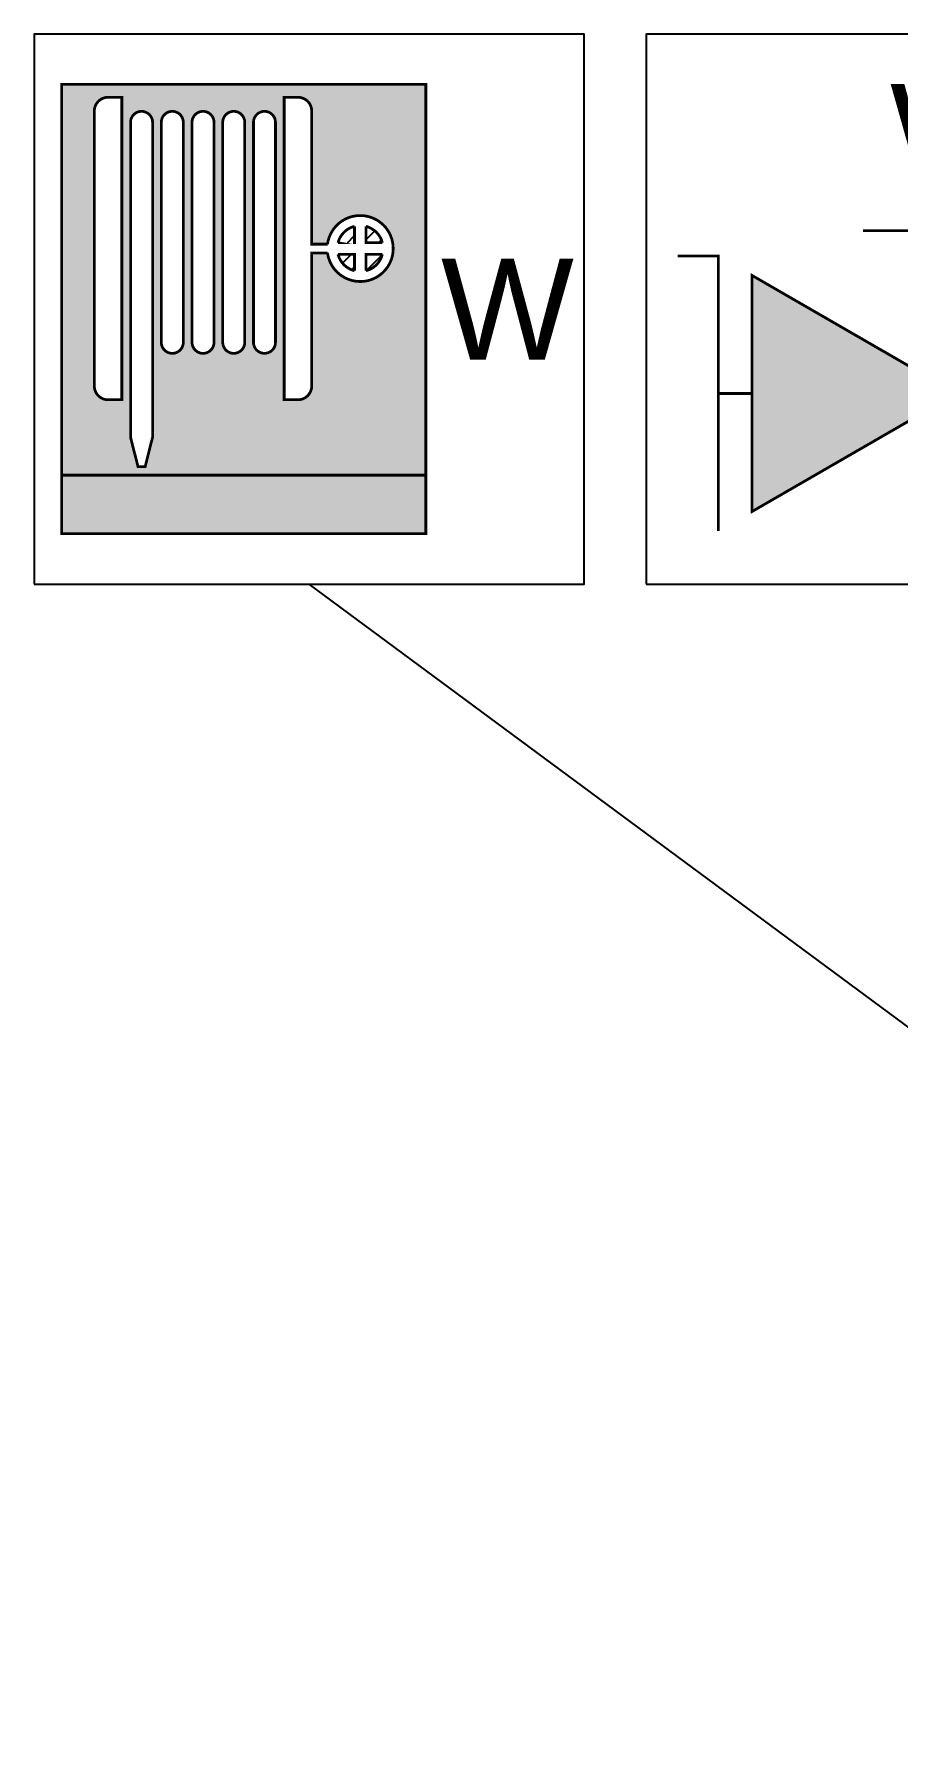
# Model space of a CAD drawing. Header units: millimetres. Extents: x 1084702 to 1166801, y 36632 to 124519.
# Drawn here: x 1102697 to 1104268, y 82080 to 85182 of the extents above; entities that cross this region are included whole.
import ezdxf
from ezdxf.enums import TextEntityAlignment as Align

# ---------------------------------------------------------------- set-up
doc = ezdxf.new("R2010")
doc.units = ezdxf.units.MM
doc.header["$LTSCALE"] = 250
doc.layers.get('0').update_dxf_attribs({"color": 255})
for name, color, linetype in [('%posline', 240, 'Continuous'), ('%symbol', 1, 'Continuous'), ('SAFECO1', 10, 'Continuous'), ('SAFECO3', 80, 'Continuous'), ('SAFECO7', 255, 'Continuous'), ('SAFETX1', 1, 'Continuous')]:
    doc.layers.add(name, color=color, linetype=linetype)
doc.styles.add('ROMANS', font='ROMANS.shx', dxfattribs={"height": 100})
doc.styles.add('SYMBOL TXT', font='arial.ttf')
doc.dimstyles.new('dott', dxfattribs={"dimscale": 100, "dimtxt": 150, "dimasz": 0.01, "dimexe": 0.5, "dimexo": 1, "dimgap": 1, "dimtad": 1, "dimdsep": 46, "dimtxsty": 'ROMANS', "dimcen": 1.5, "dimclrd": 1, "dimclre": 1, "dimclrt": 2, "dimazin": 2, "dimtfac": 1, "dimtmove": 2, "dimatfit": 3, "dimldrblk": 'DOT', "dimfxl": 1, "dimtvp": 100, "dimtolj": 1, "dimarcsym": 0})

# ---------------------------------------------------------------- blocks, each defined once
blk = doc.blocks.new('A.2.27W_SYMB')
at = {"layer": 'SAFECO1'}
h = blk.add_hatch(color=256, dxfattribs=at)
h.dxf.hatch_style = 1
h.paths.add_polyline_path([(-539.7079963860451, 237.6954822414264), (254.7395207356894, 237.6954822414264), (254.7395207356894, 1090.216415280112), (-539.7079963860451, 1090.216415280112)])
edge = h.paths.add_edge_path(flags=16)
edge.add_line((-373.3061023849295, 256.2506371266936), (-357.7186346448725, 256.2506371266791))
edge.add_line((-357.7186346448725, 256.2506371266791), (-341.512368514901, 320.2743861549534))
edge.add_line((-341.512368514901, 320.2743861549534), (-341.512368514901, 1007.470346858056))
edge.add_arc((-365.512368514901, 1007.470346858056), 24, 0, 180)
edge.add_line((-389.512368514901, 1007.470346858056), (-389.512368514901, 320.2743861549534))
edge.add_line((-389.512368514901, 320.2743861549534), (-373.3061023849295, 256.2506371266936))
edge = h.paths.add_edge_path(flags=16)
edge.add_line((-468.5633588669298, 432.1506031731114), (-468.5633588669298, 1032.150603173111))
edge.add_arc((-438.5633588669298, 1032.150603173111), 30, 90, 180, ccw=False)
edge.add_line((-438.5633588669298, 1062.150603173111), (-408.5633588669298, 1062.150603173111))
edge.add_line((-408.5633588669298, 1062.150603173111), (-408.5633588669298, 402.1506031731114))
edge.add_line((-408.5633588669298, 402.1506031731114), (-438.5633588669298, 402.1506031731114))
edge.add_arc((-438.5633588669298, 432.1506031731114), 30, 180, 270, ccw=False)
edge = h.paths.add_edge_path(flags=16)
edge.add_line((-207.4103878108435, 527.4703468580556), (-207.4103878108435, 1007.470346858056))
edge.add_arc((-231.4103878108435, 1007.470346858056), 24, 0, 180)
edge.add_line((-255.4103878108435, 1007.470346858056), (-255.4103878108435, 527.4703468580556))
edge.add_arc((-231.4103878108435, 527.4703468580556), 24, 180, 360)
edge = h.paths.add_edge_path(flags=16)
edge.add_line((-140.3593974588148, 527.4703468580556), (-140.3593974588148, 1007.470346858056))
edge.add_arc((-164.3593974588148, 1007.470346858056), 24, 0, 180)
edge.add_line((-188.3593974588148, 1007.470346858056), (-188.3593974588148, 527.4703468580556))
edge.add_arc((-164.3593974588148, 527.4703468580556), 24, 180, 360)
edge = h.paths.add_edge_path(flags=16)
edge.add_line((-54.25741675475001, 402.1506031731114), (-24.25741675475001, 402.1506031731114))
edge.add_arc((-24.25741675475001, 432.1506031731114), 30, 270, 360)
edge.add_line((5.742583245249989, 432.1506031731114), (5.742583245249989, 722.5506031731056))
edge.add_line((5.742583245249989, 722.5506031731056), (40.2377532294413, 722.5506031731056))
edge.add_arc((111.5948832165523, 732.1506031731042), 71.99999999997769, 187.6622556607673, 532.3377443392328)
edge.add_line((40.23775322944857, 741.7506031731027), (5.742583245257265, 741.7506031731027))
edge.add_line((5.742583245249989, 741.7506031731027), (5.742583245249989, 1032.150603173111))
edge.add_arc((-24.25741675475001, 1032.150603173111), 30, 0, 90)
edge.add_line((-24.25741675475001, 1062.150603173111), (-54.25741675475001, 1062.150603173111))
edge.add_line((-54.25741675475001, 1062.150603173111), (-54.25741675475001, 402.1506031731114))
edge = h.paths.add_edge_path(flags=16)
edge.add_line((-274.4613781628723, 527.4703468580556), (-274.4613781628723, 1007.470346858056))
edge.add_arc((-298.4613781628723, 1007.470346858056), 24, 0, 180)
edge.add_line((-322.4613781628723, 1007.470346858056), (-322.4613781628723, 527.4703468580556))
edge.add_arc((-298.4613781628723, 527.4703468580556), 24, 180, 360)
edge = h.paths.add_edge_path(flags=16)
edge.add_line((-121.3084071067715, 1007.470346858056), (-121.308407106786, 527.4703468580556))
edge.add_arc((-97.30840710677876, 527.4703468580556), 24.00000000000728, 180, 360)
edge.add_line((-73.30840710677148, 527.4703468580556), (-73.30840710678604, 1007.470346858056))
edge.add_arc((-97.30840710677876, 1007.470346858056), 23.99999999999272, 0, 180)
at = {"layer": 'SAFECO3'}
h = blk.add_hatch(color=256, dxfattribs=at)
h.dxf.hatch_style = 1
h.paths.add_polyline_path([(-539.7079963860451, 237.6954822414264), (-539.7079963860451, 109.783584719873), (254.7395207356894, 109.783584719873), (254.7395207356894, 237.6954822414264)])
at = {"layer": 'SAFECO7'}
h = blk.add_hatch(dxfattribs=at)
h.set_pattern_fill('_USER', color=256, scale=23.99999999999999, angle=45, pattern_type=0)
h.set_pattern_definition([(44.99999999999999, (-6674.275450760673, -55859.61353550963), (-16.97056274847714, 16.97056274847714), [])])
edge = h.paths.add_edge_path()
edge.add_line((124.0266288888233, 683.6570153517823), (124.0266288888233, 719.5321191786788))
edge.add_line((124.0266288888233, 719.5321191786788), (160.0402155193733, 719.5321191786788))
edge.add_arc((111.5948832165814, 732.1506031731187), 50.06172550206615, 284.3786145524792, 345.4006422313202, ccw=False)
edge = h.paths.add_edge_path()
edge.add_arc((111.5948832155118, 732.1506031741665), 50.06172550120591, 14.59935776733511, 75.62138544599364)
edge.add_line((124.0266288888233, 780.6441909943387), (124.0266288888233, 744.769087167515))
edge.add_line((124.0266288888233, 744.769087167515), (160.040215517758, 744.769087167253))
edge = h.paths.add_edge_path()
edge.add_arc((111.5948832165741, 732.1506031730969), 50.06172550035954, 104.3786145526682, 165.4006422311458)
edge.add_line((63.149550915492, 744.769087167253), (99.16313754435396, 744.769087167515))
edge.add_line((99.16313754435396, 744.769087167515), (99.16313754461589, 780.644190992738))
edge = h.paths.add_edge_path()
edge.add_arc((111.5948832155045, 732.1506031741737), 50.061725501212, 194.599357770189, 255.62138544884579, ccw=False)
edge.add_line((63.14955091389129, 719.5321191786788), (99.16313754435396, 719.5321191786788))
edge.add_line((99.16313754435396, 719.5321191786788), (99.16313754461589, 683.657015353383))
at = {"layer": 'SAFECO7', "lineweight": -3}
blk.add_lwpolyline([(-600, 0), (600, 0), (600, 1200), (-600, 1200)], close=True, dxfattribs=at)
at = {"layer": 'SAFECO7', "const_width": 5.999999999999997}
for points in [[(-539.7079963860451, 237.6954822414264), (254.7395207356894, 237.6954822414264), (254.7395207356894, 1090.216415280112), (-539.7079963860451, 1090.216415280112)], [(254.7395207356894, 109.783584719873), (254.7395207356894, 237.6954822414264), (-539.7079963860451, 237.6954822414264), (-539.7079963860451, 109.783584719873)]]:
    blk.add_lwpolyline(points, close=True, dxfattribs=at)
for points in [[(-468.5633588669298, 432.1506031731114), (-468.5633588669298, 1032.150603173111, -0.414213562373095), (-438.5633588669298, 1062.150603173111), (-408.5633588669298, 1062.150603173111), (-408.5633588669298, 402.1506031731114), (-438.5633588669298, 402.1506031731114, -0.414213562373095)], [(-54.25741675475001, 402.1506031731114), (-24.25741675475001, 402.1506031731114, 0.414213562373095), (5.742583245249989, 432.1506031731114), (5.742583245249989, 722.5506031731056), (40.23775322944857, 722.5506031731056, 14.93303437365687), (40.23775322944857, 741.7506031731027), (5.742583245249989, 741.7506031731027), (5.742583245249989, 1032.150603173111, 0.414213562373095), (-24.25741675475001, 1062.150603173111), (-54.25741675475001, 1062.150603173111)], [(-373.3061023849295, 256.2506371266936), (-357.7186346448725, 256.2506371266791), (-341.512368514901, 320.2743861549534), (-341.512368514901, 1007.470346858056, 0.9999999999999999), (-389.512368514901, 1007.470346858056), (-389.512368514901, 320.2743861549534)], [(-274.4613781628723, 527.4703468580556), (-274.4613781628723, 1007.470346858056, 0.9999999999999999), (-322.4613781628723, 1007.470346858056), (-322.4613781628723, 527.4703468580556, 0.9999999999999999)], [(-207.4103878108435, 527.4703468580556), (-207.4103878108435, 1007.470346858056, 0.9999999999999999), (-255.4103878108435, 1007.470346858056), (-255.4103878108435, 527.4703468580556, 0.9999999999999999)], [(-140.3593974588148, 527.4703468580556), (-140.3593974588148, 1007.470346858056, 0.9999999999999999), (-188.3593974588148, 1007.470346858056), (-188.3593974588148, 527.4703468580556, 0.9999999999999999)], [(-121.3084071067715, 1007.470346858056), (-121.308407106786, 527.4703468580556, 0.9999999999999999), (-73.30840710677148, 527.4703468580556), (-73.30840710678604, 1007.470346858056, 0.9999999999999999)], [(99.16313754461589, 780.644190992738, 0.272734552372439), (63.149550915492, 744.769087167253), (99.16313754435396, 744.769087167515)], [(160.040215517758, 744.769087167253, 0.2727345523732877), (124.0266288888233, 780.6441909943387), (124.0266288888233, 744.769087167515)], [(99.16313754461589, 683.657015353383, -0.2727345523732794), (63.14955091389129, 719.5321191786788), (99.16313754435396, 719.5321191786788)], [(124.0266288888233, 683.6570153517823), (124.0266288888233, 719.5321191786788), (160.0402155193733, 719.5321191786788, -0.272734552374143)]]:
    blk.add_lwpolyline(points, format="xyb", close=True, dxfattribs=at)
at = {"layer": 'SAFECO7', "style": 'SYMBOL TXT'}
blk.add_text('W', height=220, dxfattribs=at).set_placement((432.8524325781618, 600), align=Align.MIDDLE_CENTER)
at = {"layer": 'SAFETX1', "style": 'SYMBOL TXT'}
blk.add_attdef('LENGTH', text='', height=200, dxfattribs=at).set_placement((745.6670587044209, 600), align=Align.MIDDLE_LEFT)
blk = doc.blocks.new('A.2.15W_SYMB')
at = {"layer": 'SAFECO1'}
h = blk.add_hatch(color=256, dxfattribs=at)
h.dxf.hatch_style = 1
h.paths.add_polyline_path([(-368.6300422638888, 673.4861403893301), (-368.6300422638888, 158.284865415786), (77.54734992534213, 415.8855029025581)])
at = {"layer": 'SAFECO3'}
h = blk.add_hatch(color=256, dxfattribs=at)
h.dxf.hatch_style = 1
h.paths.add_polyline_path([(505.1889455443015, 662.784493249841), (77.54734992534213, 415.8855029025581), (505.1889455443015, 168.9865125552751)])
at = {"layer": 'SAFECO7', "lineweight": -3}
blk.add_lwpolyline([(-600, 0), (600, 0), (600, 1200), (-600, 1200)], close=True, dxfattribs=at)
at = {"layer": 'SAFECO7', "const_width": 5.999999999999997}
for points in [[(77.54734992534213, 770.9908400003624), (-126.1230699536391, 770.9908400003624)], [(77.54734992534213, 415.8855029025581), (77.54734992534213, 770.9908400003624)], [(77.54734992534213, 770.9908400003624), (281.2177698043088, 770.9908400003624)], [(-442.0678923453306, 115.8855029025581), (-442.0678923453306, 715.8855029025581), (-531.0828435415169, 715.8855029025581)], [(-368.6300422638888, 415.8855029025581), (-442.0678923453306, 415.8855029025581)]]:
    blk.add_lwpolyline(points, dxfattribs=at)
blk.add_lwpolyline([(505.1889455443015, 662.784493249841), (505.1889455443015, 168.9865125552751), (-368.6300422638888, 673.4861403893301), (-368.6300422638888, 158.284865415786)], close=True, dxfattribs=at)
at = {"layer": 'SAFECO7', "style": 'SYMBOL TXT'}
blk.add_text('W', height=220, dxfattribs=at).set_placement((77.54734992534213, 981.1807513911044), align=Align.MIDDLE_CENTER)
blk = doc.blocks.new('_Dot')
at = {"color": 0, "linetype": 'ByBlock', "lineweight": -2}
blk.add_line((-0.5, 0), (-1, 0), dxfattribs=at)
at = {"color": 0, "linetype": 'ByBlock', "const_width": 0.5}
blk.add_lwpolyline([(-0.25, 0, 1), (0.25, 0, 1)], format="xyb", close=True, dxfattribs=at)

msp = doc.modelspace()

# ---------------------------------------------------------------- block references
at = {"layer": '%symbol', "xscale": 0.8333333333329453, "yscale": 0.8333333333329453, "zscale": 0.8333333333329453}
for name, p in [('A.2.27W_SYMB', (1103196.786193633, 84181.85417665588)), ('A.2.15W_SYMB', (1104309.517412613, 84181.854176656))]:
    msp.add_blockref(name, p, dxfattribs=at)

# ---------------------------------------------------------------- leaders
at = {"layer": '%posline', "linetype": 'ByBlock'}
msp.add_leader([(1106563.574506516, 81693.27980385395), (1103196.786193633, 84181.85417665588)], dimstyle='dott', override={"dimasz": 2, "dimgap": 1, "dimtad": 0, "dimclrd": 256}, dxfattribs=at)

doc.saveas('drawing.dxf')
